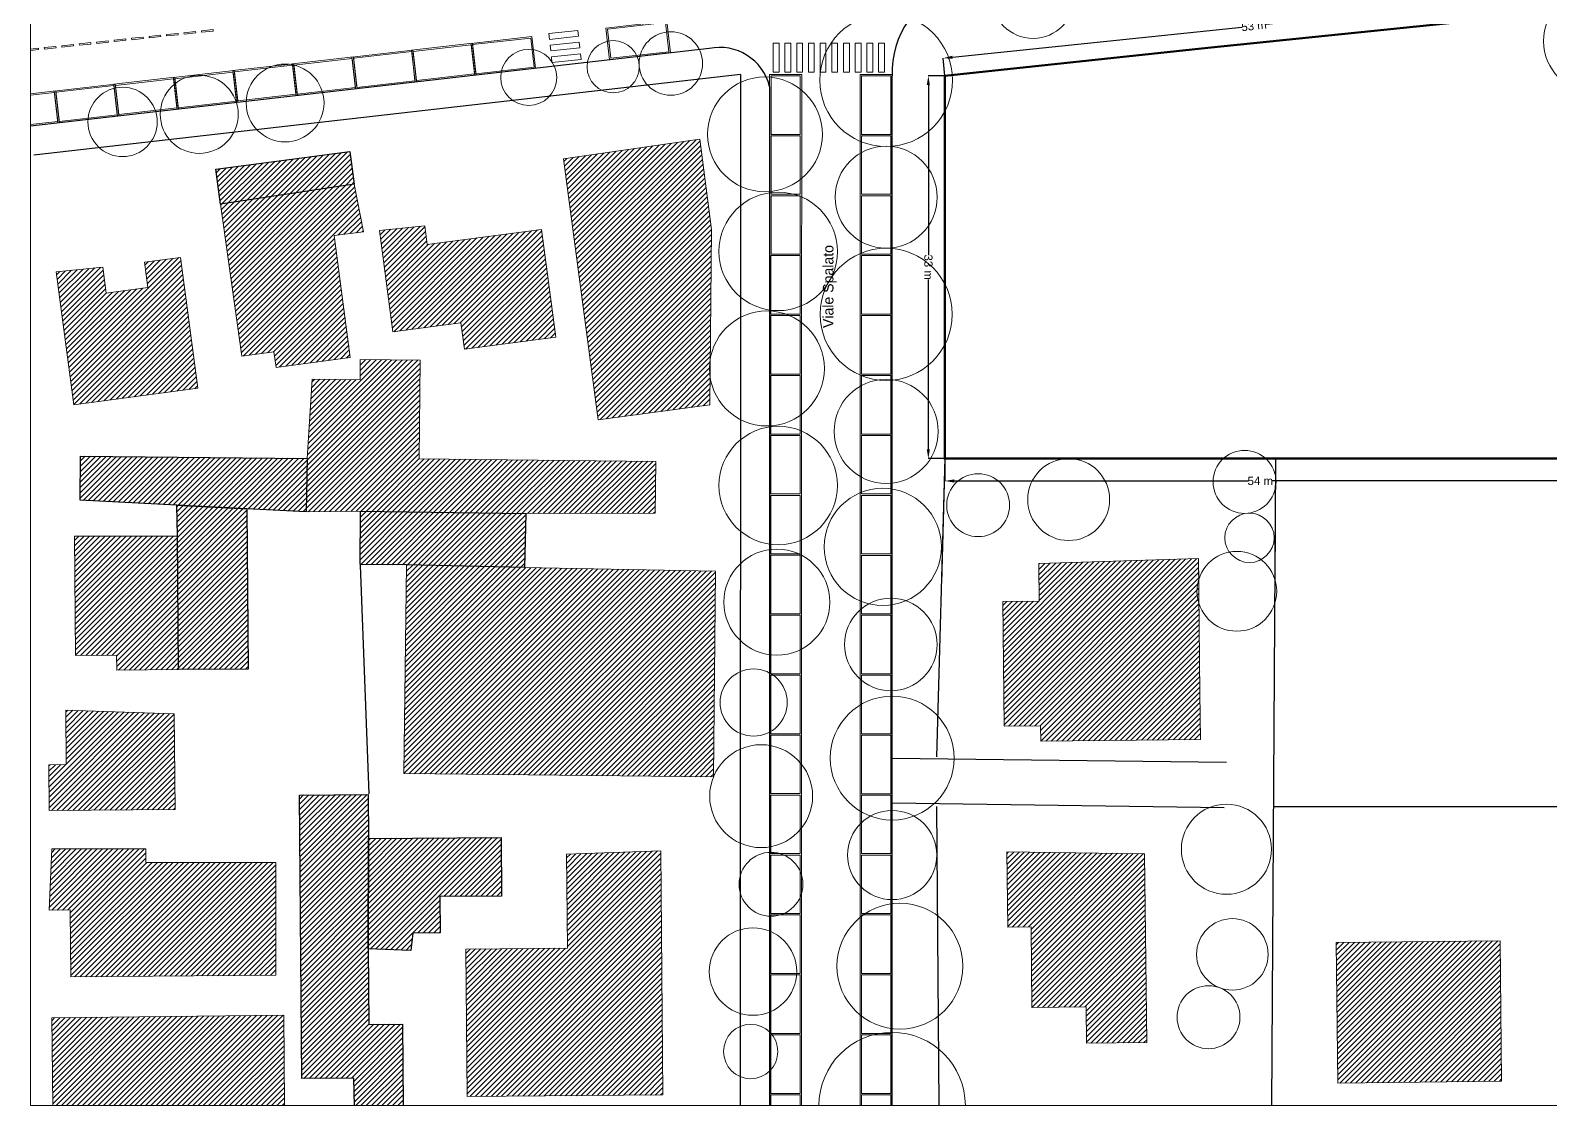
# Model space of a CAD drawing. Header units: millimetres. Extents: x 1055 to 35274, y -3049 to 16218.
# Drawn here: x 14249 to 27239, y 954 to 10139 of the extents above; entities that cross this region are included whole.
import ezdxf

# ---------------------------------------------------------------- set-up
doc = ezdxf.new("R2010")
doc.units = ezdxf.units.MM
doc.linetypes.add('-1', pattern=[0])
for name, color, linetype in [('Abbellimenti Dividenti Terreno urbano_', 252, '-1'), ('Edifici_17_ 18_ 19_ 20_ 21_ 22_ 23_ 24_ 25_ 26_ 27', 250, '-1'), ('Recinzioni_', 14, 'Continuous')]:
    doc.layers.add(name, color=color, linetype=linetype)
for name, color, linetype, lineweight in [('Alberi', 84, 'Continuous', 9), ('Cartiglio', 8, 'Continuous', 9), ('contorno lotto', 162, 'Continuous', 53), ('Edifici__Null__ 1_ 2_ 3_ 4_ 5_ 6_ 7_ 8_ 9_ 10_ 11_', 250, '-1', 9), ('L2_VISTA', 2, 'Continuous', 25), ('L2_VISTA_SOTTILI', 1, 'Continuous', 9), ('Quote', 8, 'Continuous', 9), ('Testo', 8, 'Continuous', 9)]:
    doc.layers.add(name, color=color, linetype=linetype, lineweight=lineweight)
doc.styles.get("Standard").update_dxf_attribs({"font": 'arial.ttf'})
doc.dimstyles.new('ISO-25', dxfattribs={"dimtxt": 70, "dimasz": 80, "dimexe": 1.25, "dimexo": 0.625, "dimtad": 1, "dimtxsty": 'Standard', "dimcen": 2.5, "dimadec": 0, "dimazin": 0, "dimtfac": 1, "dimtmove": 0, "dimatfit": 3, "dimfxl": 1, "dimarcsym": 0})

# ---------------------------------------------------------------- blocks, each defined once
blk = doc.blocks.new('*D2')
at = {"layer": 'Defpoints', "color": 0, "transparency": 16777216}
for p in [(22063, 6481), (27452, 6481), (27452, 6290)]:
    blk.add_point(p, dxfattribs=at)
at = {"layer": 'Quote', "color": 0, "lineweight": -2, "transparency": 16777216}
for p, q in [((22063, 6480), (22063, 6289)), ((27452, 6480), (27452, 6289)), ((22143, 6290), (24654, 6290)), ((27372, 6290), (24862, 6290))]:
    blk.add_line(p, q, dxfattribs=at)
at = {"layer": 'Quote', "color": 0, "transparency": 16777216}
for points in [[(22143, 6303), (22143, 6276), (22063, 6290)], [(27372, 6303), (27372, 6276), (27452, 6290)]]:
    blk.add_solid(points, dxfattribs=at)
at = {"layer": 'Quote', "color": 0, "transparency": 16777216, "insert": (24758, 6290), "char_height": 70, "attachment_point": 5, "rotation": 0.094}
blk.add_mtext('54 m', dxfattribs=at)
blk = doc.blocks.new('*D3')
at = {"layer": 'Defpoints', "color": 0, "transparency": 16777216}
for p in [(27359, 10453), (27375, 10303), (22064, 9751)]:
    blk.add_point(p, dxfattribs=at)
at = {"layer": 'Quote', "color": 0, "lineweight": -2, "transparency": 16777216}
for p, q in [((27280, 10445), (24807, 10188)), ((27375, 10304), (27359, 10455)), ((22128, 9909), (24600, 10166)), ((22064, 9751), (22048, 9902))]:
    blk.add_line(p, q, dxfattribs=at)
at = {"layer": 'Quote', "color": 0, "transparency": 16777216}
for points in [[(27278, 10458), (27281, 10432), (27359, 10453)], [(22126, 9922), (22129, 9896), (22048, 9901)]]:
    blk.add_solid(points, dxfattribs=at)
at = {"layer": 'Quote', "color": 0, "transparency": 16777216, "insert": (24704, 10177), "char_height": 70, "attachment_point": 5, "rotation": 6.0124}
blk.add_mtext('53 m', dxfattribs=at)
blk = doc.blocks.new('*D4')
at = {"layer": 'Defpoints', "color": 0, "transparency": 16777216}
for p in [(21922, 9751), (22064, 9751), (22063, 6481)]:
    blk.add_point(p, dxfattribs=at)
at = {"layer": 'Quote', "color": 0, "lineweight": -2, "transparency": 16777216}
for p, q in [((22063, 9751), (21921, 9751)), ((21922, 9671), (21922, 8220)), ((21922, 6561), (21922, 8012)), ((22063, 6481), (21920, 6481))]:
    blk.add_line(p, q, dxfattribs=at)
at = {"layer": 'Quote', "color": 0, "transparency": 16777216}
for points in [[(21908, 9671), (21935, 9671), (21922, 9751)], [(21908, 6561), (21935, 6561), (21922, 6481)]]:
    blk.add_solid(points, dxfattribs=at)
at = {"layer": 'Quote', "color": 0, "transparency": 16777216, "insert": (21922, 8116), "char_height": 70, "attachment_point": 5, "rotation": 269.9931}
blk.add_mtext('33 m', dxfattribs=at)

msp = doc.modelspace()

# ---------------------------------------------------------------- hatches: boundary and pattern name
at = {"layer": 'L2_VISTA_SOTTILI'}
h = msp.add_hatch(dxfattribs=at)
h.set_pattern_fill('LINE', color=250, scale=10, angle=45)
h.paths.add_polyline_path([(16979.011, 9104.109), (15834.011, 8952.109), (15874.011, 8653.119), (17016.021, 8826.119)])
h = msp.add_hatch(dxfattribs=at)
h.set_pattern_fill('LINE', color=250, scale=10, angle=45)
h.paths.add_polyline_path([(20069.011, 8437.119), (19970.011, 9210.119), (18805.011, 9041.119), (19101.011, 6812.109), (20055.011, 6939.119)])
h = msp.add_hatch(dxfattribs=at)
h.set_pattern_fill('LINE', color=250, scale=10, angle=45)
h.paths.add_polyline_path([(16845.011, 8386.119), (17096.021, 8419.119), (17016.021, 8826.119), (15874.011, 8653.119), (16056.021, 7355.119), (16330.011, 7392.109), (16348.021, 7260.109), (16983.011, 7345.119)])
h = msp.add_hatch(dxfattribs=at)
h.set_pattern_fill('LINE', color=250, scale=10, angle=45)
h.paths.add_polyline_path([(18617.011, 8439.119), (17640.021, 8310.119), (17619.011, 8468.109), (17231.011, 8430.119), (17347.011, 7564.109), (17928.021, 7641.119), (17958.011, 7415.119), (18740.021, 7519.119)])
h = msp.add_hatch(dxfattribs=at)
h.set_pattern_fill('LINE', color=250, scale=10, angle=45)
h.paths.add_polyline_path([(15533.011, 8200.109), (15223.011, 8159.119), (15252.021, 7942.119), (14897.011, 7895.119), (14868.021, 8117.119), (14469.011, 8076.109), (14620.021, 6941.119), (15681.011, 7082.119)])
h = msp.add_hatch(dxfattribs=at)
h.set_pattern_fill('LINE', color=250, scale=10, angle=45)
h.paths.add_polyline_path([(17580.021, 7321.119), (17068.021, 7327.119), (17066.011, 7155.119), (16658.011, 7160.109), (16615.011, 6482.119), (16605.011, 6027.119), (17071.011, 6031.119), (18483.011, 6013.119), (19589.011, 6014.119), (19594.011, 6457.119), (17571.011, 6479.119)])
h = msp.add_hatch(dxfattribs=at)
h.set_pattern_fill('LINE', color=250, scale=10, angle=45)
h.paths.add_polyline_path([(16615.011, 6482.119), (14678.011, 6501.119), (14674.011, 6125.119), (15501.961, 6083.129), (16098.581, 6052.849), (16605.011, 6027.119)])
h = msp.add_hatch(dxfattribs=at)
h.set_pattern_fill('LINE', color=250, scale=10, angle=45)
h.paths.add_polyline_path([(16098.581, 6052.849), (15501.961, 6083.129), (15505.011, 5818.129), (15515.011, 4678.139), (16110.591, 4683.369)])
h = msp.add_hatch(dxfattribs=at)
h.set_pattern_fill('LINE', color=250, scale=10, angle=45)
h.paths.add_polyline_path([(18483.011, 6013.119), (17071.011, 6031.119), (17066.011, 5577.119), (17464.021, 5573.119), (18471.011, 5550.119)])
h = msp.add_hatch(dxfattribs=at)
h.set_pattern_fill('LINE', color=250, scale=10, angle=45)
h.paths.add_polyline_path([(15505.011, 5818.129), (14627.011, 5818.109), (14636.021, 4798.119), (14986.011, 4801.119), (14989.011, 4674.119), (15515.011, 4678.139)])
h = msp.add_hatch(dxfattribs=at)
h.set_pattern_fill('LINE', color=250, scale=10, angle=45)
h.paths.add_polyline_path([(24242.021, 4478.139), (24230.021, 5627.119), (22865.021, 5584.119), (22866.941, 5418.639), (22868.741, 5263.619), (22558.881, 5260.119), (22570.861, 4195.779), (22880.741, 4199.259), (22882.101, 4066.599), (24246.101, 4080.599)])
h = msp.add_hatch(dxfattribs=at)
h.set_pattern_fill('LINE', color=250, scale=10, angle=45)
h.paths.add_polyline_path([(20104.021, 5519.119), (18471.011, 5550.119), (17464.021, 5573.119), (17441.011, 3790.119), (20085.011, 3762.119)])
h = msp.add_hatch(dxfattribs=at)
h.set_pattern_fill('LINE', color=250, scale=10, angle=45)
h.paths.add_polyline_path([(15479.011, 4300.109), (14553.011, 4333.119), (14556.021, 3867.119), (14407.011, 3865.119), (14410.011, 3474.119), (15486.011, 3483.119)])
h = msp.add_hatch(dxfattribs=at)
h.set_pattern_fill('LINE', color=250, scale=10, angle=45)
h.paths.add_polyline_path([(17139.011, 3236.109), (17136.021, 3611.109), (16549.011, 3607.119), (16570.011, 1185.119), (17014.011, 1189.119), (17017.799, 954.223), (17435.873, 954.223), (17430.011, 1650.119), (17140.021, 1648.109), (17135.011, 2292.109)])
h = msp.add_hatch(dxfattribs=at)
h.set_pattern_fill('LINE', color=250, scale=10, angle=45)
h.paths.add_polyline_path([(16346.011, 3032.109), (15237.011, 3032.109), (15237.011, 3146.119), (14433.011, 3146.119), (14409.011, 2624.109), (14588.021, 2625.119), (14594.011, 2053.119), (16347.011, 2068.109)])
h = msp.add_hatch(dxfattribs=at)
h.set_pattern_fill('LINE', color=250, scale=10, angle=45)
h.paths.add_polyline_path([(18271.011, 3244.109), (17139.011, 3236.109), (17135.011, 2292.109), (17500.021, 2278.119), (17517.011, 2428.109), (17750.011, 2431.119), (17747.011, 2739.119), (18275.011, 2744.109)])
h = msp.add_hatch(dxfattribs=at)
h.set_pattern_fill('LINE', color=250, scale=10, angle=45)
h.paths.add_polyline_path([(19635.011, 3130.119), (18831.011, 3102.119), (18838.011, 2299.119), (17969.011, 2291.119), (17980.021, 1031.119), (19653.011, 1045.119)])
h = msp.add_hatch(dxfattribs=at)
h.set_pattern_fill('LINE', color=250, scale=10, angle=45)
h.paths.add_polyline_path([(23770.011, 3106.119), (22593.011, 3121.119), (22600.021, 2478.119), (22799.011, 2481.119), (22806.011, 1792.109), (23269.011, 1797.119), (23272.021, 1487.119), (23788.021, 1493.119)])
h = msp.add_hatch(dxfattribs=at)
h.set_pattern_fill('LINE', color=250, scale=10, angle=45)
h.paths.add_polyline_path([(26806.321, 2362.769), (25406.321, 2346.769), (25420.321, 1146.769), (26820.321, 1162.769)])
h = msp.add_hatch(dxfattribs=at)
h.set_pattern_fill('LINE', color=250, scale=10, angle=45)
h.paths.add_polyline_path([(16415.011, 1726.119), (14434.011, 1704.109), (14440.567, 954.223), (16420.884, 954.223)])

# ---------------------------------------------------------------- linework, layer by layer
at = {"layer": 'Abbellimenti Dividenti Terreno urbano_', "color": 252, "linetype": '-1', "ltscale": 0.18995}
for p, q in [((21612.872, 3922.477), (24469.011, 3889.109)), ((21612.826, 3540.67), (24449.011, 3500.109))]:
    msp.add_line(p, q, dxfattribs=at)
at = {"layer": 'Alberi', "lineweight": 5}
for centre, radius in [((22816.553, 10428.002), 357.296), ((27617.378, 10047.221), 438.818), ((21561.473, 9713.537), 567.878), ((21561.473, 8713.537), 435.805), ((21561.473, 7713.537), 564.195), ((21561.473, 6713.537), 444.977), ((24623.653, 6282.066), 268.748), ((23120.525, 6130.959), 349.883), ((22347.188, 6082.977), 268.748), ((24665.703, 5804.06), 211.104)]:
    msp.add_circle(centre, radius, dxfattribs=at)
at = {"layer": 'Alberi'}
for centre, radius in [((19229.214, 9828.119), 222.939), ((19721.491, 9855.873), 271.315), ((18507.445, 9736.924), 239.39), ((15692.316, 9421.762), 333.739), ((16425.753, 9518.88), 332.457), ((15036.827, 9356.964), 296.428), ((20525.734, 9250.764), 490.487), ((20638.512, 8250.764), 506.004), ((20542.434, 7250.764), 491.185), ((20638.512, 6250.764), 506.004), ((21532.352, 5726.608), 500.688), ((20627.408, 5254.542), 452.75), ((24557.72, 5347.739), 340.862), ((21600.988, 4892.608), 395.524), ((20429.158, 4397.026), 286.825), ((21612.872, 3922.477), 529.59), ((20493.466, 3597.353), 439.571), ((24469.011, 3143.961), 384.924), ((21612.872, 3094.608), 380.832), ((20577.111, 2844.764), 272.743), ((21678.908, 2144.992), 537.738), ((20423.387, 2099.184), 373.786), ((24519.367, 2245.932), 305.515), ((24315.649, 1708.965), 268.796), ((20404.052, 1416.13), 232.058)]:
    msp.add_circle(centre, radius, dxfattribs=at)
msp.add_arc((21612.515, 954.223), 625.678, 0, 180, dxfattribs=at)
at = {"layer": 'Cartiglio'}
msp.add_lwpolyline([(14249.493, 954.223), (35274.493, 954.223), (35274.493, 15804.223), (14249.493, 15804.223)], close=True, dxfattribs=at)
at = {"layer": 'contorno lotto'}
for p, q in [((24308.834, 9989.736), (27375.006, 10303.215)), ((22063.572, 9750.608), (24308.834, 9989.736)), ((22063.572, 9750.608), (24308.834, 9989.736)), ((22063.178, 6471.996), (22063.572, 9750.608)), ((22063.178, 6471.996), (22063.572, 9750.608)), ((27452.206, 6480.841), (22063.179, 6480.841)), ((27452.206, 6480.841), (22063.179, 6480.841))]:
    msp.add_line(p, q, dxfattribs=at)
at = {"layer": 'Edifici_17_ 18_ 19_ 20_ 21_ 22_ 23_ 24_ 25_ 26_ 27', "color": 250, "linetype": '-1', "ltscale": 0.07598}
for points in [[(17016.021, 8826.119), (15874.011, 8653.119), (15834.011, 8952.109), (16979.011, 9104.109)], [(16615.011, 6482.119), (16605.011, 6027.119), (16098.581, 6052.849), (15501.961, 6083.129), (14674.011, 6125.119), (14678.011, 6501.119)], [(16098.581, 6052.849), (16110.591, 4683.369), (15515.011, 4678.139), (15505.011, 5818.129), (15501.961, 6083.129)], [(18483.011, 6013.119), (18471.011, 5550.119), (17464.021, 5573.119), (17066.011, 5577.119), (17071.011, 6031.119)], [(17135.011, 2292.109), (17139.011, 3236.109), (18271.011, 3244.109), (18275.011, 2744.109), (17747.011, 2739.119), (17750.011, 2431.119), (17517.011, 2428.109), (17500.021, 2278.119)]]:
    msp.add_lwpolyline(points, close=True, dxfattribs=at)
msp.add_lwpolyline([(17017.799, 954.223), (17014.011, 1189.119), (16570.011, 1185.119), (16549.011, 3607.119), (17136.021, 3611.109), (17139.011, 3236.109), (17135.011, 2292.109), (17140.021, 1648.109), (17430.011, 1650.119), (17435.873, 954.223)], dxfattribs=at)
at = {"layer": 'Edifici__Null__ 1_ 2_ 3_ 4_ 5_ 6_ 7_ 8_ 9_ 10_ 11_', "color": 250, "linetype": '-1', "ltscale": 0.07598}
for points in [[(20055.011, 6939.119), (19101.011, 6812.109), (18805.011, 9041.119), (19970.011, 9210.119), (20069.011, 8437.119)], [(15874.011, 8653.119), (17016.021, 8826.119), (17096.021, 8419.119), (16845.011, 8386.119), (16983.011, 7345.119), (16348.021, 7260.109), (16330.011, 7392.109), (16056.021, 7355.119)], [(17619.011, 8468.109), (17640.021, 8310.119), (18617.011, 8439.119), (18740.021, 7519.119), (17958.011, 7415.119), (17928.021, 7641.119), (17347.011, 7564.109), (17231.011, 8430.119)], [(15533.011, 8200.109), (15681.011, 7082.119), (14620.021, 6941.119), (14469.011, 8076.109), (14868.021, 8117.119), (14897.011, 7895.119), (15252.021, 7942.119), (15223.011, 8159.119)], [(18483.011, 6013.119), (17071.011, 6031.119), (16605.011, 6027.119), (16615.011, 6482.119), (16658.011, 7160.109), (17066.011, 7155.119), (17068.021, 7327.119), (17580.021, 7321.119), (17571.011, 6479.119), (19594.011, 6457.119), (19589.011, 6014.119)], [(15515.011, 4678.139), (14989.011, 4674.119), (14986.011, 4801.119), (14636.021, 4798.119), (14627.011, 5818.109), (15505.011, 5818.129)], [(24242.021, 4478.139), (24246.101, 4080.599), (22882.101, 4066.599), (22880.741, 4199.259), (22570.861, 4195.779), (22558.881, 5260.119), (22868.741, 5263.619), (22865.021, 5584.119), (24230.021, 5627.119)], [(18471.011, 5550.119), (20104.021, 5519.119), (20085.011, 3762.119), (17441.011, 3790.119), (17464.021, 5573.119)], [(15486.011, 3483.119), (14410.011, 3474.119), (14407.011, 3865.119), (14556.021, 3867.119), (14553.011, 4333.119), (15479.011, 4300.109)], [(15237.011, 3146.119), (15237.011, 3032.109), (16346.011, 3032.109), (16347.011, 2068.109), (14594.011, 2053.119), (14588.021, 2625.119), (14409.011, 2624.109), (14433.011, 3146.119)], [(19653.011, 1045.119), (17980.021, 1031.119), (17969.011, 2291.119), (18838.011, 2299.119), (18831.011, 3102.119), (19635.011, 3130.119)], [(23770.011, 3106.119), (23788.021, 1493.119), (23272.021, 1487.119), (23269.011, 1797.119), (22806.011, 1792.109), (22799.011, 2481.119), (22600.021, 2478.119), (22593.011, 3121.119)], [(26820.321, 1162.769), (25420.321, 1146.769), (25406.321, 2346.769), (26806.321, 2362.769)]]:
    msp.add_lwpolyline(points, close=True, dxfattribs=at)
for points in [[(22866.941, 5418.639), (22865.021, 5584.119), (24230.021, 5627.119), (24232.198, 5418.639)], [(14440.567, 954.223), (14434.011, 1704.109), (16415.011, 1726.119), (16420.884, 954.223)]]:
    msp.add_lwpolyline(points, dxfattribs=at)
at = {"layer": 'L2_VISTA'}
msp.add_line((20565.561, 9659.954), (20565.511, 9238.764), dxfattribs=at)
for points in [[(20049.554, 9984.165), (14249.493, 9321.537)], [(20315.574, 9762.93), (14277.87, 9073.153)], [(20315.574, 9762.93), (20314.515, 954.253)], [(21613.449, 8726.608), (21613.572, 9750.662)], [(20565.512, 9250.764), (20565.449, 8726.764)], [(20565.451, 8738.764), (20565.388, 8214.764)], [(21613.388, 8214.608), (21613.451, 8738.608)], [(20565.389, 8226.764), (20565.326, 7702.764)], [(21613.326, 7702.608), (21613.389, 8226.608)], [(20565.328, 7714.764), (20565.265, 7190.764)], [(21613.265, 7190.608), (21613.328, 7714.608)], [(20565.266, 7202.764), (20565.203, 6678.764)], [(21613.203, 6678.608), (21613.203, 6678.608), (21613.266, 7202.608)], [(20565.205, 6690.764), (20565.205, 6690.764), (20565.142, 6166.764)], [(21613.142, 6166.608), (21613.204, 6690.608)], [(20565.143, 6178.764), (20565.08, 5654.764)], [(21612.515, 954.223), (21613.143, 6178.608)], [(20565.081, 5666.764), (20564.515, 954.223)]]:
    msp.add_lwpolyline(points, dxfattribs=at)
for centre, radius, start, end in [((22378.355, 9783.531), 765.489, 107.398899, 182.4609897), ((20138.207, 9552.525), 440.65, 14.1059148, 101.6064013)]:
    msp.add_arc(centre, radius, start, end, dxfattribs=at)
at = {"layer": 'L2_VISTA_SOTTILI'}
for p, q in [((18679.511, 10111.935), (18928.105, 10138.411)), ((18684.806, 10062.216), (18933.4, 10088.692)), ((18690.101, 10012.497), (18938.695, 10038.974)), ((20596.745, 9780.766), (20596.775, 10030.766)), ((20646.745, 9780.74), (20646.775, 10030.74)), ((20696.745, 9780.733), (20696.775, 10030.733)), ((20746.745, 9780.726), (20746.775, 10030.726)), ((20796.745, 9780.718), (20796.775, 10030.718)), ((20846.745, 9780.711), (20846.775, 10030.711)), ((20896.745, 9780.704), (20896.775, 10030.704)), ((20946.745, 9780.697), (20946.775, 10030.697)), ((20996.745, 9780.69), (20996.775, 10030.69)), ((21046.745, 9780.683), (21046.775, 10030.683)), ((21096.745, 9780.676), (21096.775, 10030.676)), ((21146.745, 9780.669), (21146.775, 10030.669)), ((21196.745, 9780.662), (21196.775, 10030.662)), ((21246.745, 9780.655), (21246.775, 10030.655)), ((21296.745, 9780.647), (21296.775, 10030.647)), ((21346.745, 9780.64), (21346.775, 10030.64)), ((21396.745, 9780.633), (21396.775, 10030.633)), ((21446.745, 9780.626), (21446.775, 10030.626)), ((21496.745, 9780.619), (21496.775, 10030.619)), ((21546.745, 9780.612), (21546.775, 10030.612)), ((18695.396, 9962.779), (18943.99, 9989.255)), ((18700.691, 9913.06), (18949.286, 9939.536)), ((18705.987, 9863.341), (18954.581, 9889.817)), ((20839.574, 9762.764), (20565.574, 9762.764)), ((20577.512, 9250.764), (20577.572, 9750.764)), ((20827.512, 9250.764), (20827.572, 9750.764)), ((20827.512, 9250.764), (20827.572, 9750.764)), ((20839.511, 9238.764), (20839.574, 9762.764)), ((21351.512, 9250.608), (21351.572, 9750.608)), ((21601.512, 9250.608), (21601.572, 9750.608)), ((21601.512, 9250.608), (21601.572, 9750.608)), ((20577.451, 8738.764), (20577.511, 9238.764)), ((20827.451, 8738.764), (20827.511, 9238.764)), ((20827.451, 8738.764), (20827.511, 9238.764)), ((21351.451, 8738.608), (21351.511, 9238.608)), ((21601.451, 8738.608), (21601.511, 9238.608)), ((21601.451, 8738.608), (21601.511, 9238.608)), ((20577.389, 8226.764), (20577.449, 8726.764)), ((20827.389, 8226.764), (20827.449, 8726.764)), ((20827.389, 8226.764), (20827.449, 8726.764)), ((21351.389, 8226.608), (21351.449, 8726.608)), ((21601.389, 8226.608), (21601.449, 8726.608)), ((21601.389, 8226.608), (21601.449, 8726.608)), ((20577.328, 7714.764), (20577.388, 8214.764)), ((20827.328, 7714.764), (20827.388, 8214.764)), ((20827.328, 7714.764), (20827.388, 8214.764)), ((21351.328, 7714.608), (21351.388, 8214.608)), ((21601.328, 7714.608), (21601.388, 8214.608)), ((21601.328, 7714.608), (21601.388, 8214.608)), ((20577.266, 7202.764), (20577.326, 7702.764)), ((20827.266, 7202.764), (20827.326, 7702.764)), ((20827.266, 7202.764), (20827.326, 7702.764)), ((21351.266, 7202.608), (21351.326, 7702.608)), ((21601.266, 7202.608), (21601.326, 7702.608)), ((21601.266, 7202.608), (21601.326, 7702.608)), ((20577.205, 6690.764), (20577.265, 7190.764)), ((20827.205, 6690.764), (20827.265, 7190.764)), ((20827.205, 6690.764), (20827.265, 7190.764)), ((21351.204, 6690.608), (21351.265, 7190.608)), ((21601.204, 6690.608), (21601.265, 7190.608)), ((21601.204, 6690.608), (21601.265, 7190.608)), ((20577.143, 6178.764), (20577.203, 6678.764)), ((20827.143, 6178.764), (20827.203, 6678.764)), ((20827.143, 6178.764), (20827.203, 6678.764)), ((21351.143, 6178.608), (21351.203, 6678.608)), ((21601.143, 6178.608), (21601.203, 6678.608)), ((21601.143, 6178.608), (21601.203, 6678.608)), ((20577.081, 5666.764), (20577.142, 6166.764)), ((20827.081, 5666.764), (20827.142, 6166.764)), ((20827.081, 5666.764), (20827.142, 6166.764)), ((21351.081, 5666.608), (21351.142, 6166.608)), ((21601.081, 5666.608), (21601.142, 6166.608)), ((21601.081, 5666.608), (21601.142, 6166.608)), ((20577.081, 5154.764), (20577.142, 5654.764)), ((20827.081, 5154.764), (20827.142, 5654.764)), ((20827.081, 5154.764), (20827.142, 5654.764)), ((21351.02, 5154.608), (21351.08, 5654.608)), ((21601.02, 5154.608), (21601.08, 5654.608)), ((21601.02, 5154.608), (21601.08, 5654.608)), ((20577.081, 4642.764), (20577.142, 5142.764)), ((20827.081, 4642.764), (20827.142, 5142.764)), ((20827.081, 4642.764), (20827.142, 5142.764)), ((21350.958, 4642.608), (21351.018, 5142.608)), ((21600.958, 4642.608), (21601.018, 5142.608)), ((21600.958, 4642.608), (21601.018, 5142.608)), ((20577.02, 4130.764), (20577.08, 4630.764)), ((20827.02, 4130.764), (20827.08, 4630.764)), ((20827.02, 4130.764), (20827.08, 4630.764)), ((21350.897, 4130.608), (21350.957, 4630.608)), ((21600.897, 4130.608), (21600.957, 4630.608)), ((21600.897, 4130.608), (21600.957, 4630.608)), ((20576.958, 3618.764), (20577.018, 4118.764)), ((20826.958, 3618.764), (20827.018, 4118.764)), ((20826.958, 3618.764), (20827.018, 4118.764)), ((21350.835, 3618.608), (21350.895, 4118.608)), ((21600.835, 3618.608), (21600.895, 4118.608)), ((21600.835, 3618.608), (21600.895, 4118.608)), ((20576.897, 3106.764), (20576.957, 3606.764)), ((20826.897, 3106.764), (20826.957, 3606.764)), ((20826.897, 3106.764), (20826.957, 3606.764)), ((21350.774, 3106.608), (21350.834, 3606.608)), ((21600.774, 3106.608), (21600.834, 3606.608)), ((21600.774, 3106.608), (21600.834, 3606.608)), ((20577.081, 2594.764), (20577.142, 3094.764)), ((20827.081, 2594.764), (20827.142, 3094.764)), ((20827.081, 2594.764), (20827.142, 3094.764)), ((21350.712, 2594.608), (21350.772, 3094.608)), ((21600.712, 2594.608), (21600.772, 3094.608)), ((21600.712, 2594.608), (21600.772, 3094.608)), ((20577.081, 2082.764), (20577.142, 2582.764)), ((20827.081, 2082.764), (20827.142, 2582.764)), ((20827.081, 2082.764), (20827.142, 2582.764)), ((21350.651, 2082.608), (21350.711, 2582.608)), ((21600.651, 2082.608), (21600.711, 2582.608)), ((21600.651, 2082.608), (21600.711, 2582.608)), ((20577.081, 1570.764), (20577.142, 2070.764)), ((20827.081, 1570.764), (20827.142, 2070.764)), ((20827.081, 1570.764), (20827.142, 2070.764)), ((21350.589, 1570.608), (21350.649, 2070.608)), ((21600.589, 1570.608), (21600.649, 2070.608)), ((21600.589, 1570.608), (21600.649, 2070.608)), ((20577.081, 1058.764), (20577.142, 1558.764)), ((20827.081, 1058.764), (20827.142, 1558.764)), ((20827.081, 1058.764), (20827.142, 1558.764)), ((21350.528, 1058.608), (21350.588, 1558.608)), ((21600.528, 1058.608), (21600.588, 1558.608)), ((21600.528, 1058.608), (21600.588, 1558.608)), ((20577.13, 954.223), (20577.142, 1046.764)), ((20827.13, 954.223), (20827.142, 1046.764)), ((20827.13, 954.223), (20827.142, 1046.764)), ((21350.515, 954.223), (21350.526, 1046.608)), ((21600.515, 954.223), (21600.526, 1046.608)), ((21600.515, 954.223), (21600.526, 1046.608))]:
    msp.add_line(p, q, dxfattribs=at)
for points in [[(15809.828, 10145.404), (15710.392, 10134.793)], [(15711.663, 10122.86), (15710.392, 10134.793)], [(15811.099, 10133.471), (15711.663, 10122.86)], [(15811.099, 10133.471), (15809.828, 10145.404)], [(18933.4, 10088.692), (18928.105, 10138.411)], [(19717.881, 9946.273), (19686.78, 10218.502), (19166.166, 10159.025), (19197.267, 9886.796)], [(19704.596, 9956.834), (19676.22, 10205.218), (19179.451, 10148.465), (19207.828, 9900.08)], [(14467.449, 10002.16), (14368.013, 9991.549)], [(14468.72, 9990.227), (14467.449, 10002.16)], [(14616.602, 10018.076), (14517.167, 10007.465)], [(14518.437, 9995.533), (14517.167, 10007.465)], [(14617.873, 10006.143), (14518.437, 9995.533)], [(14617.873, 10006.143), (14616.602, 10018.076)], [(14765.755, 10033.992), (14666.32, 10023.381)], [(14667.591, 10011.449), (14666.32, 10023.381)], [(14767.026, 10022.059), (14667.591, 10011.449)], [(14767.026, 10022.059), (14765.755, 10033.992)], [(14914.908, 10049.908), (14815.473, 10039.297)], [(14816.744, 10027.365), (14815.473, 10039.297)], [(14916.179, 10037.975), (14816.744, 10027.365)], [(14916.179, 10037.975), (14914.908, 10049.908)], [(15064.062, 10065.824), (14964.626, 10055.213)], [(14965.897, 10043.281), (14964.626, 10055.213)], [(15065.333, 10053.891), (14965.897, 10043.281)], [(15065.333, 10053.891), (15064.062, 10065.824)], [(15213.215, 10081.74), (15113.779, 10071.129)], [(15115.05, 10059.197), (15113.779, 10071.129)], [(15214.486, 10069.807), (15115.05, 10059.197)], [(15214.486, 10069.807), (15213.215, 10081.74)], [(15362.368, 10097.656), (15262.933, 10087.045)], [(15264.203, 10075.113), (15262.933, 10087.045)], [(15363.639, 10085.723), (15264.203, 10075.113)], [(15363.639, 10085.723), (15362.368, 10097.656)], [(15511.521, 10113.572), (15412.086, 10102.961)], [(15413.357, 10091.029), (15412.086, 10102.961)], [(15512.792, 10101.639), (15413.357, 10091.029)], [(15512.792, 10101.639), (15511.521, 10113.572)], [(15660.675, 10129.488), (15561.239, 10118.877)], [(15562.51, 10106.945), (15561.239, 10118.877)], [(15661.945, 10117.555), (15562.51, 10106.945)], [(15661.945, 10117.555), (15660.675, 10129.488)], [(18057.514, 9756.585), (18026.413, 10028.814), (17505.799, 9969.336), (17536.9, 9697.107)], [(18044.229, 9767.145), (18015.852, 10015.529), (17519.084, 9958.776), (17547.46, 9710.392)], [(18566.205, 9814.7), (18535.104, 10086.929), (18014.49, 10027.452), (18045.591, 9755.222)], [(18552.92, 9825.26), (18524.543, 10073.645), (18027.775, 10016.891), (18056.152, 9768.507)], [(18684.806, 10062.216), (18679.511, 10111.935)], [(18695.396, 9962.779), (18690.101, 10012.497)], [(18943.99, 9989.255), (18938.695, 10038.974)], [(20646.775, 10030.74), (20596.775, 10030.747)], [(20746.775, 10030.726), (20696.775, 10030.733)], [(20846.775, 10030.711), (20796.775, 10030.718)], [(20946.775, 10030.697), (20896.775, 10030.704)], [(21046.775, 10030.683), (20996.775, 10030.69)], [(21146.775, 10030.669), (21096.775, 10030.676)], [(21246.775, 10030.655), (21196.775, 10030.662)], [(21346.775, 10030.64), (21296.775, 10030.647)], [(21446.775, 10030.626), (21396.775, 10030.633)], [(21546.775, 10030.612), (21496.775, 10030.619)], [(14318.296, 9986.244), (14249.493, 9978.902)], [(14319.566, 9974.312), (14249.493, 9966.834)], [(14319.566, 9974.312), (14318.296, 9986.244)], [(14369.284, 9979.617), (14368.013, 9991.549)], [(14468.72, 9990.227), (14369.284, 9979.617)], [(17040.131, 9640.354), (17009.031, 9912.583), (16488.417, 9853.106), (16519.518, 9580.876)], [(17026.847, 9650.914), (16998.47, 9899.298), (16501.702, 9842.545), (16530.078, 9594.161)], [(17548.823, 9698.469), (17517.722, 9970.698), (16997.108, 9911.221), (17028.209, 9638.992)], [(17535.538, 9709.03), (17507.161, 9957.414), (17010.393, 9900.661), (17038.769, 9652.276)], [(18705.987, 9863.341), (18700.691, 9913.06)], [(18954.581, 9889.817), (18949.286, 9939.536)], [(19704.596, 9956.834), (19207.828, 9900.08)], [(16022.749, 9524.123), (15991.649, 9796.352), (15471.035, 9736.875), (15502.136, 9464.646)], [(16009.465, 9534.683), (15981.088, 9783.068), (15484.32, 9726.314), (15512.696, 9477.93)], [(16531.44, 9582.238), (16500.34, 9854.468), (15979.726, 9794.99), (16010.827, 9522.761)], [(16518.156, 9592.799), (16489.779, 9841.183), (15993.011, 9784.43), (16021.387, 9536.045)], [(18044.229, 9767.145), (17547.46, 9710.392)], [(18552.92, 9825.26), (18056.152, 9768.507)], [(20565.574, 9762.764), (20565.57, 9659.918)], [(20577.572, 9750.764), (20577.512, 9250.764)], [(20827.572, 9750.764), (20577.572, 9750.764)], [(20827.572, 9750.764), (20577.572, 9750.764)], [(20646.745, 9780.74), (20596.745, 9780.747)], [(20746.745, 9780.726), (20696.745, 9780.733)], [(20846.745, 9780.711), (20796.745, 9780.718)], [(20946.745, 9780.697), (20896.745, 9780.704)], [(21046.745, 9780.683), (20996.745, 9780.69)], [(21146.745, 9780.669), (21096.745, 9780.676)], [(21246.745, 9780.655), (21196.745, 9780.662)], [(21346.745, 9780.64), (21296.745, 9780.647)], [(21613.574, 9762.608), (21339.574, 9762.608), (21339.511, 9238.608)], [(21351.572, 9750.608), (21351.512, 9250.608)], [(21601.572, 9750.608), (21351.572, 9750.608)], [(21601.572, 9750.608), (21351.572, 9750.608)], [(21446.745, 9780.626), (21396.745, 9780.633)], [(21546.745, 9780.612), (21496.745, 9780.619)], [(14496.676, 9349.777), (14465.575, 9622.006), (14249.493, 9597.32)], [(15005.367, 9407.892), (14974.266, 9680.121), (14453.653, 9620.644), (14484.754, 9348.415)], [(14992.083, 9418.453), (14963.706, 9666.837), (14466.937, 9610.084), (14495.314, 9361.699)], [(15514.058, 9466.008), (15482.957, 9738.237), (14962.344, 9678.759), (14993.445, 9406.53)], [(15500.774, 9476.568), (15472.397, 9724.952), (14975.628, 9668.199), (15004.005, 9419.815)], [(17026.847, 9650.914), (16530.078, 9594.161)], [(17535.538, 9709.03), (17038.769, 9652.276)], [(14483.392, 9360.337), (14455.015, 9608.721), (14249.493, 9585.242)], [(16009.465, 9534.683), (15512.696, 9477.93)], [(16518.156, 9592.799), (16021.387, 9536.045)], [(14483.392, 9360.337), (14249.493, 9333.615)], [(14992.083, 9418.453), (14495.314, 9361.699)], [(15500.774, 9476.568), (15004.005, 9419.815)], [(20577.511, 9238.764), (20577.451, 8738.764)], [(20577.511, 9238.764), (20827.511, 9238.764)], [(20827.511, 9238.764), (20577.511, 9238.764)], [(20827.511, 9238.764), (20577.511, 9238.764)], [(20827.512, 9250.764), (20577.512, 9250.764)], [(20827.512, 9250.764), (20577.512, 9250.764)], [(20827.512, 9250.764), (20577.512, 9250.764)], [(20839.449, 8726.764), (20839.512, 9250.764)], [(21339.512, 9250.608), (21339.449, 8726.608)], [(21351.511, 9238.608), (21351.451, 8738.608)], [(21351.511, 9238.608), (21601.511, 9238.608)], [(21601.511, 9238.608), (21351.511, 9238.608)], [(21601.511, 9238.608), (21351.511, 9238.608)], [(21601.512, 9250.608), (21351.512, 9250.608)], [(21601.512, 9250.608), (21351.512, 9250.608)], [(21601.512, 9250.608), (21351.512, 9250.608)], [(20577.449, 8726.764), (20577.389, 8226.764)], [(20577.449, 8726.764), (20827.449, 8726.764)], [(20827.449, 8726.764), (20577.449, 8726.764)], [(20827.449, 8726.764), (20577.449, 8726.764)], [(20827.451, 8738.764), (20577.451, 8738.764)], [(20827.451, 8738.764), (20577.451, 8738.764)], [(20827.451, 8738.764), (20577.451, 8738.764)], [(20839.388, 8214.764), (20839.451, 8738.764)], [(21339.451, 8738.608), (21339.388, 8214.608)], [(21351.449, 8726.608), (21351.389, 8226.608)], [(21351.449, 8726.608), (21601.449, 8726.608)], [(21601.449, 8726.608), (21351.449, 8726.608)], [(21601.449, 8726.608), (21351.449, 8726.608)], [(21601.451, 8738.608), (21351.451, 8738.608)], [(21601.451, 8738.608), (21351.451, 8738.608)], [(21601.451, 8738.608), (21351.451, 8738.608)], [(20577.388, 8214.764), (20577.328, 7714.764)], [(20577.388, 8214.764), (20827.388, 8214.764)], [(20827.388, 8214.764), (20577.388, 8214.764)], [(20827.388, 8214.764), (20577.388, 8214.764)], [(20827.389, 8226.764), (20577.389, 8226.764)], [(20827.389, 8226.764), (20577.389, 8226.764)], [(20827.389, 8226.764), (20577.389, 8226.764)], [(20839.326, 7702.764), (20839.389, 8226.764)], [(21339.389, 8226.608), (21339.326, 7702.608)], [(21351.388, 8214.608), (21351.328, 7714.608)], [(21351.388, 8214.608), (21601.388, 8214.608)], [(21601.388, 8214.608), (21351.388, 8214.608)], [(21601.388, 8214.608), (21351.388, 8214.608)], [(21601.389, 8226.608), (21351.389, 8226.608)], [(21601.389, 8226.608), (21351.389, 8226.608)], [(21601.389, 8226.608), (21351.389, 8226.608)], [(20577.326, 7702.764), (20577.266, 7202.764)], [(20577.326, 7702.764), (20827.326, 7702.764)], [(20827.326, 7702.764), (20577.326, 7702.764)], [(20827.326, 7702.764), (20577.326, 7702.764)], [(20827.328, 7714.764), (20577.328, 7714.764)], [(20827.328, 7714.764), (20577.328, 7714.764)], [(20827.328, 7714.764), (20577.328, 7714.764)], [(20839.265, 7190.764), (20839.328, 7714.764)], [(21339.328, 7714.608), (21339.265, 7190.608)], [(21351.326, 7702.608), (21351.266, 7202.608)], [(21351.326, 7702.608), (21601.326, 7702.608)], [(21601.326, 7702.608), (21351.326, 7702.608)], [(21601.326, 7702.608), (21351.326, 7702.608)], [(21601.328, 7714.608), (21351.328, 7714.608)], [(21601.328, 7714.608), (21351.328, 7714.608)], [(21601.328, 7714.608), (21351.328, 7714.608)], [(20577.265, 7190.764), (20577.205, 6690.764)], [(20577.265, 7190.764), (20827.265, 7190.764)], [(20827.265, 7190.764), (20577.265, 7190.764)], [(20827.265, 7190.764), (20577.265, 7190.764)], [(20827.266, 7202.764), (20577.266, 7202.764)], [(20827.266, 7202.764), (20577.266, 7202.764)], [(20827.266, 7202.764), (20577.266, 7202.764)], [(20839.203, 6678.764), (20839.203, 6678.764), (20839.266, 7202.764)], [(21339.266, 7202.608), (21339.203, 6678.608)], [(21351.265, 7190.608), (21351.204, 6690.608)], [(21351.265, 7190.608), (21601.265, 7190.608)], [(21601.265, 7190.608), (21351.265, 7190.608)], [(21601.265, 7190.608), (21351.265, 7190.608)], [(21601.266, 7202.608), (21351.266, 7202.608)], [(21601.266, 7202.608), (21351.266, 7202.608)], [(21601.266, 7202.608), (21351.266, 7202.608)], [(20577.203, 6678.764), (20577.143, 6178.764)], [(20577.203, 6678.764), (20827.203, 6678.764)], [(20827.203, 6678.764), (20577.203, 6678.764)], [(20827.203, 6678.764), (20577.203, 6678.764)], [(20827.205, 6690.764), (20577.205, 6690.764)], [(20827.205, 6690.764), (20577.205, 6690.764)], [(20827.205, 6690.764), (20577.205, 6690.764)], [(20839.142, 6166.764), (20839.205, 6690.764)], [(21339.204, 6690.608), (21339.204, 6690.608), (21339.142, 6166.608)], [(21351.203, 6678.608), (21351.143, 6178.608)], [(21351.203, 6678.608), (21601.203, 6678.608)], [(21601.203, 6678.608), (21351.203, 6678.608)], [(21601.203, 6678.608), (21351.203, 6678.608)], [(21601.204, 6690.608), (21351.204, 6690.608)], [(21601.204, 6690.608), (21351.204, 6690.608)], [(21601.204, 6690.608), (21351.204, 6690.608)], [(20577.142, 6166.764), (20577.081, 5666.764)], [(20577.142, 6166.764), (20827.142, 6166.764)], [(20827.142, 6166.764), (20577.142, 6166.764)], [(20827.142, 6166.764), (20577.142, 6166.764)], [(20827.143, 6178.764), (20577.143, 6178.764)], [(20827.143, 6178.764), (20577.143, 6178.764)], [(20827.143, 6178.764), (20577.143, 6178.764)], [(20839.08, 5654.764), (20839.143, 6178.764)], [(21339.143, 6178.608), (21339.08, 5654.608)], [(21351.142, 6166.608), (21351.081, 5666.608)], [(21351.142, 6166.608), (21601.142, 6166.608)], [(21601.142, 6166.608), (21351.142, 6166.608)], [(21601.142, 6166.608), (21351.142, 6166.608)], [(21601.143, 6178.608), (21351.143, 6178.608)], [(21601.143, 6178.608), (21351.143, 6178.608)], [(21601.143, 6178.608), (21351.143, 6178.608)], [(20827.081, 5666.764), (20577.081, 5666.764)], [(20827.081, 5666.764), (20577.081, 5666.764)], [(20827.081, 5666.764), (20577.081, 5666.764)], [(20577.142, 5654.764), (20577.081, 5154.764)], [(20577.142, 5654.764), (20827.142, 5654.764)], [(20827.142, 5654.764), (20577.142, 5654.764)], [(20827.142, 5654.764), (20577.142, 5654.764)], [(20838.515, 954.223), (20839.081, 5666.764)], [(21339.081, 5666.608), (21338.515, 954.223)], [(21351.08, 5654.608), (21351.02, 5154.608)], [(21351.08, 5654.608), (21601.08, 5654.608)], [(21601.08, 5654.608), (21351.08, 5654.608)], [(21601.08, 5654.608), (21351.08, 5654.608)], [(21601.081, 5666.608), (21351.081, 5666.608)], [(21601.081, 5666.608), (21351.081, 5666.608)], [(21601.081, 5666.608), (21351.081, 5666.608)], [(20827.081, 5154.764), (20577.081, 5154.764)], [(20827.081, 5154.764), (20577.081, 5154.764)], [(20827.081, 5154.764), (20577.081, 5154.764)], [(20577.142, 5142.764), (20577.081, 4642.764)], [(20577.142, 5142.764), (20827.142, 5142.764)], [(20827.142, 5142.764), (20577.142, 5142.764)], [(20827.142, 5142.764), (20577.142, 5142.764)], [(21351.018, 5142.608), (21350.958, 4642.608)], [(21351.018, 5142.608), (21601.018, 5142.608)], [(21601.018, 5142.608), (21351.018, 5142.608)], [(21601.018, 5142.608), (21351.018, 5142.608)], [(21601.02, 5154.608), (21351.02, 5154.608)], [(21601.02, 5154.608), (21351.02, 5154.608)], [(21601.02, 5154.608), (21351.02, 5154.608)], [(20577.08, 4630.764), (20577.02, 4130.764)], [(20577.08, 4630.764), (20827.08, 4630.764)], [(20827.08, 4630.764), (20577.08, 4630.764)], [(20827.08, 4630.764), (20577.08, 4630.764)], [(20827.081, 4642.764), (20577.081, 4642.764)], [(20827.081, 4642.764), (20577.081, 4642.764)], [(20827.081, 4642.764), (20577.081, 4642.764)], [(21350.957, 4630.608), (21350.897, 4130.608)], [(21350.957, 4630.608), (21600.957, 4630.608)], [(21600.957, 4630.608), (21350.957, 4630.608)], [(21600.957, 4630.608), (21350.957, 4630.608)], [(21600.958, 4642.608), (21350.958, 4642.608)], [(21600.958, 4642.608), (21350.958, 4642.608)], [(21600.958, 4642.608), (21350.958, 4642.608)], [(20577.018, 4118.764), (20576.958, 3618.764)], [(20577.018, 4118.764), (20827.018, 4118.764)], [(20827.018, 4118.764), (20577.018, 4118.764)], [(20827.018, 4118.764), (20577.018, 4118.764)], [(20827.02, 4130.764), (20577.02, 4130.764)], [(20827.02, 4130.764), (20577.02, 4130.764)], [(20827.02, 4130.764), (20577.02, 4130.764)], [(21350.895, 4118.608), (21350.835, 3618.608)], [(21350.895, 4118.608), (21600.895, 4118.608)], [(21600.895, 4118.608), (21350.895, 4118.608)], [(21600.895, 4118.608), (21350.895, 4118.608)], [(21600.897, 4130.608), (21350.897, 4130.608)], [(21600.897, 4130.608), (21350.897, 4130.608)], [(21600.897, 4130.608), (21350.897, 4130.608)], [(20576.957, 3606.764), (20576.897, 3106.764)], [(20576.957, 3606.764), (20826.957, 3606.764)], [(20826.957, 3606.764), (20576.957, 3606.764)], [(20826.957, 3606.764), (20576.957, 3606.764)], [(20826.958, 3618.764), (20576.958, 3618.764)], [(20826.958, 3618.764), (20576.958, 3618.764)], [(20826.958, 3618.764), (20576.958, 3618.764)], [(21350.834, 3606.608), (21350.774, 3106.608)], [(21350.834, 3606.608), (21600.834, 3606.608)], [(21600.834, 3606.608), (21350.834, 3606.608)], [(21600.834, 3606.608), (21350.834, 3606.608)], [(21600.835, 3618.608), (21350.835, 3618.608)], [(21600.835, 3618.608), (21350.835, 3618.608)], [(21600.835, 3618.608), (21350.835, 3618.608)], [(20826.897, 3106.764), (20576.897, 3106.764)], [(20826.897, 3106.764), (20576.897, 3106.764)], [(20826.897, 3106.764), (20576.897, 3106.764)], [(20577.142, 3094.764), (20577.081, 2594.764)], [(20577.142, 3094.764), (20827.142, 3094.764)], [(20827.142, 3094.764), (20577.142, 3094.764)], [(20827.142, 3094.764), (20577.142, 3094.764)], [(21350.772, 3094.608), (21350.712, 2594.608)], [(21350.772, 3094.608), (21600.772, 3094.608)], [(21600.772, 3094.608), (21350.772, 3094.608)], [(21600.772, 3094.608), (21350.772, 3094.608)], [(21600.774, 3106.608), (21350.774, 3106.608)], [(21600.774, 3106.608), (21350.774, 3106.608)], [(21600.774, 3106.608), (21350.774, 3106.608)], [(20827.081, 2594.764), (20577.081, 2594.764)], [(20827.081, 2594.764), (20577.081, 2594.764)], [(20827.081, 2594.764), (20577.081, 2594.764)], [(20577.142, 2582.764), (20577.081, 2082.764)], [(20577.142, 2582.764), (20827.142, 2582.764)], [(20827.142, 2582.764), (20577.142, 2582.764)], [(20827.142, 2582.764), (20577.142, 2582.764)], [(21350.711, 2582.608), (21350.651, 2082.608)], [(21350.711, 2582.608), (21600.711, 2582.608)], [(21600.711, 2582.608), (21350.711, 2582.608)], [(21600.711, 2582.608), (21350.711, 2582.608)], [(21600.712, 2594.608), (21350.712, 2594.608)], [(21600.712, 2594.608), (21350.712, 2594.608)], [(21600.712, 2594.608), (21350.712, 2594.608)], [(20827.081, 2082.764), (20577.081, 2082.764)], [(20827.081, 2082.764), (20577.081, 2082.764)], [(20827.081, 2082.764), (20577.081, 2082.764)], [(21600.651, 2082.608), (21350.651, 2082.608)], [(21600.651, 2082.608), (21350.651, 2082.608)], [(21600.651, 2082.608), (21350.651, 2082.608)], [(20577.142, 2070.764), (20577.081, 1570.764)], [(20577.142, 2070.764), (20827.142, 2070.764)], [(20827.142, 2070.764), (20577.142, 2070.764)], [(20827.142, 2070.764), (20577.142, 2070.764)], [(21350.649, 2070.608), (21350.589, 1570.608)], [(21350.649, 2070.608), (21600.649, 2070.608)], [(21600.649, 2070.608), (21350.649, 2070.608)], [(21600.649, 2070.608), (21350.649, 2070.608)], [(20827.081, 1570.764), (20577.081, 1570.764)], [(20827.081, 1570.764), (20577.081, 1570.764)], [(20827.081, 1570.764), (20577.081, 1570.764)], [(20577.142, 1558.764), (20577.081, 1058.764)], [(20577.142, 1558.764), (20827.142, 1558.764)], [(20827.142, 1558.764), (20577.142, 1558.764)], [(20827.142, 1558.764), (20577.142, 1558.764)], [(21600.589, 1570.608), (21350.589, 1570.608)], [(21600.589, 1570.608), (21350.589, 1570.608)], [(21600.589, 1570.608), (21350.589, 1570.608)], [(21350.588, 1558.608), (21350.528, 1058.608)], [(21350.588, 1558.608), (21600.588, 1558.608)], [(21600.588, 1558.608), (21350.588, 1558.608)], [(21600.588, 1558.608), (21350.588, 1558.608)], [(20827.081, 1058.764), (20577.081, 1058.764)], [(20827.081, 1058.764), (20577.081, 1058.764)], [(20827.081, 1058.764), (20577.081, 1058.764)], [(20577.142, 1046.764), (20577.13, 954.223)], [(20577.142, 1046.764), (20827.142, 1046.764)], [(20827.142, 1046.764), (20577.142, 1046.764)], [(20827.142, 1046.764), (20577.142, 1046.764)], [(21350.526, 1046.608), (21350.515, 954.223)], [(21350.526, 1046.608), (21600.526, 1046.608)], [(21600.526, 1046.608), (21350.526, 1046.608)], [(21600.526, 1046.608), (21350.526, 1046.608)], [(21600.528, 1058.608), (21350.528, 1058.608)], [(21600.528, 1058.608), (21350.528, 1058.608)], [(21600.528, 1058.608), (21350.528, 1058.608)]]:
    msp.add_lwpolyline(points, dxfattribs=at)
at = {"layer": 'Recinzioni_', "color": 14, "linetype": '-1', "ltscale": 0.18995}
for p, q in [((22063.574, 6485.922), (21991.111, 3934.188)), ((22063.574, 6485.922), (22033.265, 5418.639)), ((24887.586, 6480.841), (24853.026, 954.223)), ((24887.586, 6480.841), (24880.944, 5418.639)), ((17066.014, 5570.106), (17140.011, 3616.11)), ((21991.111, 3510.48), (22011.81, 954.223))]:
    msp.add_line(p, q, dxfattribs=at)
at = {"layer": 'Recinzioni_'}
msp.add_lwpolyline([(24869.009, 3510.106), (27512.206, 3510.106)], dxfattribs=at)
at = {"layer": 'Testo', "lineweight": 5}
for points in [[(22063.572, 9250.608), (22063.512, 9250.608)], [(22063.572, 8750.608), (22063.452, 8750.608)], [(22063.572, 8250.608), (22063.392, 8250.608)], [(22063.572, 7750.608), (22063.332, 7750.608)], [(22063.572, 7250.608), (22063.272, 7250.608)], [(22063.572, 6750.608), (22063.212, 6750.608)], [(22063.572, 6250.608), (22056.891, 6250.608)]]:
    msp.add_lwpolyline(points, dxfattribs=at)

# ---------------------------------------------------------------- texts
at = {"layer": 'Testo', "insert": (21020.929, 7596.052), "char_height": 90, "attachment_point": 1, "rotation": 90}
msp.add_mtext_dynamic_manual_height_columns('{\\fAntipasto Pro|b0|i0|c0|p0;Viale Spalato}', width=1754.67663, gutter_width=1, heights=[0], dxfattribs=at)

# ---------------------------------------------------------------- dimensions: what is measured, and where the dimension line sits
at = {"layer": 'Quote'}
for p1, p2, distance, text, picture, middle, turn in [((22063.572, 9750.608), (27375.006, 10303.215), 150.917, '53 m', '*D3', (24703.672, 10177.019), 6.0123604), ((22063.429, 6480.841), (22063.572, 9750.608), 141.822, '33 m', '*D4', (21921.679, 8115.731), 269.9931147)]:
    dim = msp.add_aligned_dim(p1=p1, p2=p2, distance=distance, text=text, dimstyle='ISO-25', dxfattribs=at)
    dim.commit()
    dim.dimension.update_dxf_attribs({"geometry": picture, "text_midpoint": middle, "text_rotation": turn})
dim = msp.add_linear_dim(base=(27452.206, 6289.833), p1=(22063.179, 6480.841), p2=(27452.206, 6480.841), text='54 m', dimstyle='ISO-25', dxfattribs=at)
dim.commit()
dim.dimension.update_dxf_attribs({"geometry": '*D2', "text_midpoint": (24757.693, 6289.833), "text_rotation": 0.0940421})

doc.saveas('drawing.dxf')
